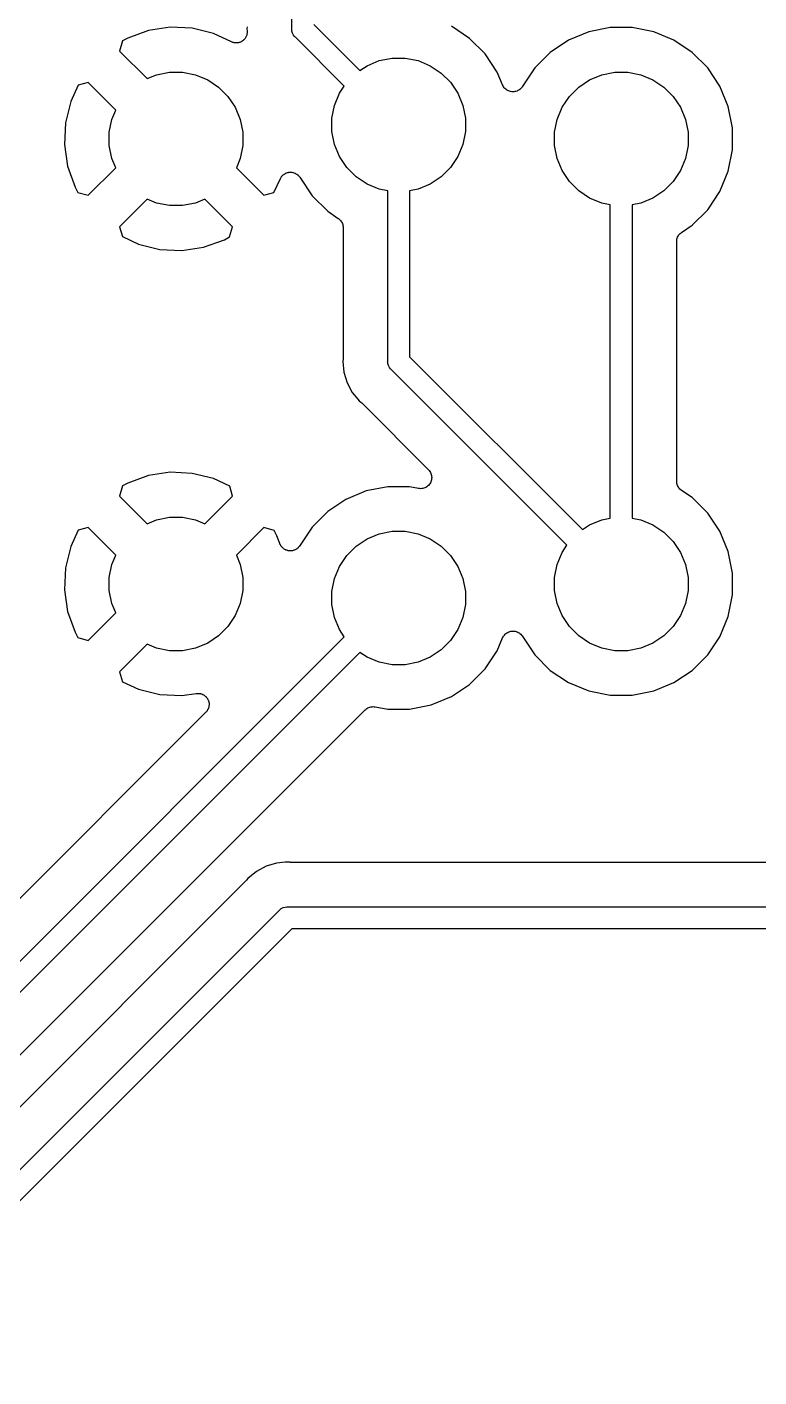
# Model space of a CAD drawing. Extents: x 0.71 to 5.18, y -2.29 to -0.62.
# Drawn here: x 2.683 to 3.012, y -1.706 to -1.1 of the extents above; entities that cross this region are included whole.
import ezdxf

# ---------------------------------------------------------------- set-up
doc = ezdxf.new("R2010")
doc.units = 0
doc.header["$MEASUREMENT"] = 0
doc.layers.add('BLACK', color=7, linetype='CONTINUOUS')

msp = doc.modelspace()

# ---------------------------------------------------------------- linework, layer by layer
at = {"layer": 'BLACK', "linetype": 'CONTINUOUS'}
for p, q in [((2.80199, -1.10037), (2.80199, -0.787559)), ((2.73768, -1.10129), (2.7283, -1.10467)), ((2.74742, -1.09982), (2.73768, -1.10129)), ((2.75726, -1.10029), (2.74742, -1.09982)), ((2.76682, -1.10266), (2.75726, -1.10029)), ((2.77484, -1.10643), (2.76682, -1.10266)), ((2.7816, -1.10374), (2.78148, -1.10406)), ((2.78174, -1.10342), (2.7816, -1.10374)), ((2.78177, -1.10328), (2.78174, -1.10342)), ((2.78181, -1.10315), (2.78177, -1.10328)), ((2.78187, -1.1028), (2.78181, -1.10315)), ((2.78196, -1.09963), (2.78187, -1.10061)), ((2.78187, -1.10061), (2.78195, -1.10142)), ((2.78194, -1.10246), (2.78187, -1.1028)), ((2.78196, -1.10218), (2.78194, -1.10232)), ((2.78194, -1.10232), (2.78194, -1.10246)), ((2.78195, -1.10142), (2.78195, -1.10148)), ((2.78195, -1.10148), (2.78195, -1.10183)), ((2.78195, -1.10183), (2.78196, -1.10218)), ((2.80196, -1.10061), (2.80199, -1.10037)), ((2.80199, -1.10085), (2.80196, -1.10061)), ((2.80202, -1.10119), (2.80199, -1.10085)), ((2.80206, -1.10157), (2.80202, -1.10119)), ((2.80234, -1.1025), (2.80206, -1.10157)), ((2.8028, -1.10336), (2.80234, -1.1025)), ((2.80326, -1.10392), (2.8028, -1.10336)), ((2.80341, -1.10411), (2.80326, -1.10392)), ((2.81183, -1.09857), (2.83254, -1.11928)), ((2.88187, -1.10486), (2.87368, -1.09939)), ((2.93542, -1.10192), (2.92632, -1.10569)), ((2.94508, -1.1), (2.93542, -1.10192)), ((2.95492, -1.1), (2.94508, -1.1)), ((2.96458, -1.10192), (2.95492, -1.1)), ((2.97368, -1.10569), (2.96458, -1.10192)), ((2.72594, -1.10594), (2.72466, -1.11052)), ((2.7283, -1.10467), (2.72594, -1.10594)), ((2.77517, -1.10655), (2.77484, -1.10643)), ((2.77549, -1.10668), (2.77517, -1.10655)), ((2.77563, -1.10671), (2.77549, -1.10668)), ((2.77576, -1.10676), (2.77563, -1.10671)), ((2.77611, -1.10681), (2.77576, -1.10676)), ((2.77645, -1.10688), (2.77611, -1.10681)), ((2.77659, -1.10688), (2.77645, -1.10688)), ((2.77673, -1.1069), (2.77659, -1.10688)), ((2.77708, -1.10688), (2.77673, -1.1069)), ((2.77743, -1.10688), (2.77708, -1.10688)), ((2.77756, -1.10686), (2.77743, -1.10688)), ((2.7777, -1.10685), (2.77756, -1.10686)), ((2.77804, -1.10677), (2.7777, -1.10685)), ((2.77838, -1.1067), (2.77804, -1.10677)), ((2.77851, -1.10665), (2.77838, -1.1067)), ((2.77865, -1.10662), (2.77851, -1.10665)), ((2.77897, -1.10647), (2.77865, -1.10662)), ((2.77929, -1.10634), (2.77897, -1.10647)), ((2.77941, -1.10626), (2.77929, -1.10634)), ((2.77953, -1.1062), (2.77941, -1.10626)), ((2.77981, -1.10599), (2.77953, -1.1062)), ((2.78011, -1.1058), (2.77981, -1.10599)), ((2.78021, -1.1057), (2.78011, -1.1058)), ((2.78032, -1.10562), (2.78021, -1.1057)), ((2.78055, -1.10536), (2.78032, -1.10562)), ((2.7808, -1.10512), (2.78055, -1.10536)), ((2.78088, -1.105), (2.7808, -1.10512)), ((2.78098, -1.1049), (2.78088, -1.105)), ((2.78116, -1.1046), (2.78098, -1.1049)), ((2.78135, -1.10431), (2.78116, -1.1046)), ((2.78141, -1.10418), (2.78135, -1.10431)), ((2.78148, -1.10406), (2.78141, -1.10418)), ((2.8036, -1.10426), (2.80341, -1.10411)), ((2.82558, -1.12624), (2.8036, -1.10426)), ((2.88884, -1.11183), (2.88187, -1.10486)), ((2.92632, -1.10569), (2.91813, -1.11116)), ((2.98187, -1.11116), (2.97368, -1.10569)), ((2.72466, -1.11052), (2.73704, -1.1229)), ((2.83579, -1.11712), (2.84125, -1.11485)), ((2.84125, -1.11485), (2.84705, -1.1137)), ((2.84705, -1.1137), (2.85295, -1.1137)), ((2.85295, -1.1137), (2.85875, -1.11485)), ((2.85875, -1.11485), (2.86421, -1.11712)), ((2.89431, -1.12002), (2.88884, -1.11183)), ((2.91813, -1.11116), (2.91116, -1.11813)), ((2.98884, -1.11813), (2.98187, -1.11116)), ((2.73704, -1.1229), (2.74125, -1.12115)), ((2.74125, -1.12115), (2.74705, -1.12)), ((2.74705, -1.12), (2.75295, -1.12)), ((2.75295, -1.12), (2.75875, -1.12115)), ((2.75875, -1.12115), (2.76421, -1.12341)), ((2.83254, -1.11928), (2.83579, -1.11712)), ((2.86421, -1.11712), (2.86912, -1.1204)), ((2.86912, -1.1204), (2.8733, -1.12458)), ((2.8967, -1.12578), (2.89431, -1.12002)), ((2.91116, -1.11813), (2.90547, -1.12664)), ((2.93579, -1.12341), (2.94125, -1.12115)), ((2.94125, -1.12115), (2.94705, -1.12)), ((2.94705, -1.12), (2.95295, -1.12)), ((2.95295, -1.12), (2.95875, -1.12115)), ((2.95875, -1.12115), (2.96421, -1.12341)), ((2.99431, -1.12632), (2.98884, -1.11813)), ((2.70608, -1.12589), (2.70266, -1.13318)), ((2.71052, -1.12466), (2.70608, -1.12589)), ((2.7229, -1.13704), (2.71052, -1.12466)), ((2.76421, -1.12341), (2.76912, -1.1267)), ((2.76912, -1.1267), (2.7733, -1.13088)), ((2.82341, -1.12949), (2.82558, -1.12624)), ((2.8733, -1.12458), (2.87659, -1.12949)), ((2.89692, -1.1262), (2.8967, -1.12578)), ((2.89714, -1.12662), (2.89692, -1.1262)), ((2.89715, -1.12663), (2.89714, -1.12662)), ((2.89716, -1.12664), (2.89715, -1.12663)), ((2.89746, -1.12701), (2.89716, -1.12664)), ((2.89776, -1.12738), (2.89746, -1.12701)), ((2.89777, -1.12739), (2.89776, -1.12738)), ((2.89814, -1.1277), (2.89777, -1.12739)), ((2.89777, -1.12739), (2.89777, -1.12739)), ((2.89851, -1.128), (2.89814, -1.1277)), ((2.89852, -1.12801), (2.89851, -1.128)), ((2.89853, -1.12801), (2.89852, -1.12801)), ((2.89895, -1.12824), (2.89853, -1.12801)), ((2.89937, -1.12847), (2.89895, -1.12824)), ((2.90361, -1.12828), (2.9032, -1.1285)), ((2.90404, -1.12806), (2.90361, -1.12828)), ((2.90405, -1.12805), (2.90404, -1.12806)), ((2.90406, -1.12804), (2.90405, -1.12805)), ((2.90443, -1.12775), (2.90406, -1.12804)), ((2.9048, -1.12745), (2.90443, -1.12775)), ((2.90481, -1.12744), (2.9048, -1.12745)), ((2.90482, -1.12743), (2.90481, -1.12744)), ((2.90512, -1.12707), (2.90482, -1.12743)), ((2.90543, -1.1267), (2.90512, -1.12707)), ((2.90544, -1.12668), (2.90543, -1.1267)), ((2.90545, -1.12668), (2.90544, -1.12668)), ((2.90547, -1.12664), (2.90545, -1.12668)), ((2.90545, -1.12668), (2.90545, -1.12668)), ((2.9267, -1.13088), (2.93088, -1.1267)), ((2.93088, -1.1267), (2.93579, -1.12341)), ((2.96421, -1.12341), (2.96912, -1.1267)), ((2.96912, -1.1267), (2.9733, -1.13088)), ((2.99808, -1.13542), (2.99431, -1.12632)), ((2.70266, -1.13318), (2.70029, -1.14274)), ((2.7733, -1.13088), (2.77659, -1.13579)), ((2.82115, -1.13495), (2.82341, -1.12949)), ((2.87659, -1.12949), (2.87885, -1.13495)), ((2.89938, -1.12847), (2.89937, -1.12847)), ((2.89939, -1.12848), (2.89938, -1.12847)), ((2.89985, -1.12862), (2.89939, -1.12848)), ((2.9003, -1.12876), (2.89985, -1.12862)), ((2.90031, -1.12876), (2.9003, -1.12876)), ((2.90032, -1.12876), (2.90031, -1.12876)), ((2.9008, -1.12881), (2.90032, -1.12876)), ((2.90127, -1.12886), (2.9008, -1.12881)), ((2.90128, -1.12886), (2.90127, -1.12886)), ((2.90129, -1.12886), (2.90128, -1.12886)), ((2.90177, -1.12882), (2.90129, -1.12886)), ((2.90224, -1.12878), (2.90177, -1.12882)), ((2.90225, -1.12878), (2.90224, -1.12878)), ((2.90226, -1.12877), (2.90225, -1.12878)), ((2.90272, -1.12864), (2.90226, -1.12877)), ((2.90318, -1.12851), (2.90272, -1.12864)), ((2.90319, -1.1285), (2.90318, -1.12851)), ((2.9032, -1.1285), (2.90319, -1.1285)), ((2.92341, -1.13579), (2.9267, -1.13088)), ((2.9733, -1.13088), (2.97659, -1.13579)), ((2.72115, -1.14125), (2.7229, -1.13704)), ((2.77659, -1.13579), (2.77885, -1.14125)), ((2.82, -1.14075), (2.82115, -1.13495)), ((2.87885, -1.13495), (2.88, -1.14075)), ((2.92115, -1.14125), (2.92341, -1.13579)), ((2.97659, -1.13579), (2.97885, -1.14125)), ((3, -1.14508), (2.99808, -1.13542)), ((2.70029, -1.14274), (2.69982, -1.15258)), ((2.72, -1.14705), (2.72115, -1.14125)), ((2.77885, -1.14125), (2.78, -1.14705)), ((2.82, -1.14666), (2.82, -1.14075)), ((2.88, -1.14075), (2.88, -1.14666)), ((2.92, -1.14705), (2.92115, -1.14125)), ((2.97885, -1.14125), (2.98, -1.14705)), ((3, -1.15492), (3, -1.14508)), ((2.72, -1.15295), (2.72, -1.14705)), ((2.78, -1.14705), (2.78, -1.15295)), ((2.82115, -1.15245), (2.82, -1.14666)), ((2.82341, -1.15791), (2.82115, -1.15245)), ((2.87885, -1.15245), (2.87659, -1.15791)), ((2.88, -1.14666), (2.87885, -1.15245)), ((2.92, -1.15295), (2.92, -1.14705)), ((2.98, -1.14705), (2.98, -1.15295)), ((2.69982, -1.15258), (2.70129, -1.16232)), ((2.72115, -1.15875), (2.72, -1.15295)), ((2.78, -1.15295), (2.77885, -1.15875)), ((2.8267, -1.16282), (2.82341, -1.15791)), ((2.87659, -1.15791), (2.8733, -1.16282)), ((2.92115, -1.15875), (2.92, -1.15295)), ((2.98, -1.15295), (2.97885, -1.15875)), ((2.99808, -1.16458), (3, -1.15492)), ((2.70129, -1.16232), (2.70467, -1.1717)), ((2.71052, -1.17534), (2.7229, -1.16296)), ((2.7229, -1.16296), (2.72115, -1.15875)), ((2.77885, -1.15875), (2.7771, -1.16296)), ((2.7771, -1.16296), (2.78948, -1.17534)), ((2.83088, -1.167), (2.8267, -1.16282)), ((2.8733, -1.16282), (2.86912, -1.167)), ((2.92341, -1.16421), (2.92115, -1.15875)), ((2.9267, -1.16912), (2.92341, -1.16421)), ((2.97659, -1.16421), (2.9733, -1.16912)), ((2.97885, -1.15875), (2.97659, -1.16421)), ((2.99431, -1.17368), (2.99808, -1.16458)), ((2.79392, -1.17411), (2.79687, -1.16783)), ((2.79687, -1.16783), (2.7969, -1.16776)), ((2.7969, -1.16776), (2.79709, -1.16746)), ((2.79709, -1.16746), (2.79726, -1.16714)), ((2.79726, -1.16714), (2.79734, -1.16704)), ((2.79734, -1.16704), (2.79741, -1.16693)), ((2.79741, -1.16693), (2.79766, -1.16667)), ((2.79766, -1.16667), (2.79789, -1.16639)), ((2.79789, -1.16639), (2.79799, -1.16631)), ((2.79799, -1.16631), (2.79807, -1.16622)), ((2.79807, -1.16622), (2.79837, -1.166)), ((2.79837, -1.166), (2.79865, -1.16578)), ((2.79865, -1.16578), (2.79876, -1.16572)), ((2.79876, -1.16572), (2.79886, -1.16564)), ((2.79886, -1.16564), (2.79919, -1.16549)), ((2.79919, -1.16549), (2.79951, -1.16532)), ((2.79951, -1.16532), (2.79963, -1.16529)), ((2.79963, -1.16529), (2.79975, -1.16523)), ((2.79975, -1.16523), (2.8001, -1.16515)), ((2.8001, -1.16515), (2.80044, -1.16505)), ((2.80044, -1.16505), (2.80057, -1.16503)), ((2.80057, -1.16503), (2.8007, -1.165)), ((2.8007, -1.165), (2.80106, -1.16499)), ((2.80106, -1.16499), (2.80142, -1.16495)), ((2.80142, -1.16495), (2.80154, -1.16497)), ((2.80154, -1.16497), (2.80167, -1.16496)), ((2.80167, -1.16496), (2.80203, -1.16502)), ((2.80203, -1.16502), (2.80239, -1.16505)), ((2.80239, -1.16505), (2.80251, -1.16509)), ((2.80251, -1.16509), (2.80264, -1.16511)), ((2.80264, -1.16511), (2.80298, -1.16523)), ((2.80298, -1.16523), (2.80332, -1.16534)), ((2.80332, -1.16534), (2.80343, -1.1654)), ((2.80343, -1.1654), (2.80355, -1.16544)), ((2.80355, -1.16544), (2.80386, -1.16563)), ((2.80386, -1.16563), (2.80418, -1.1658)), ((2.80418, -1.1658), (2.80428, -1.16588)), ((2.80428, -1.16588), (2.80439, -1.16595)), ((2.80439, -1.16595), (2.80465, -1.16619)), ((2.80465, -1.16619), (2.80493, -1.16642)), ((2.80493, -1.16642), (2.80501, -1.16652)), ((2.80501, -1.16652), (2.80511, -1.16661)), ((2.80511, -1.16661), (2.80532, -1.1669)), ((2.80532, -1.1669), (2.80555, -1.16718)), ((2.80555, -1.16718), (2.81116, -1.17557)), ((2.83579, -1.17029), (2.83088, -1.167)), ((2.84125, -1.17255), (2.83579, -1.17029)), ((2.86421, -1.17029), (2.85875, -1.17255)), ((2.86912, -1.167), (2.86421, -1.17029)), ((2.93088, -1.1733), (2.9267, -1.16912)), ((2.9733, -1.16912), (2.96912, -1.1733)), ((2.70467, -1.1717), (2.70594, -1.17406)), ((2.70594, -1.17406), (2.71052, -1.17534)), ((2.78948, -1.17534), (2.79392, -1.17411)), ((2.81116, -1.17557), (2.81813, -1.18254)), ((2.84508, -1.17331), (2.84125, -1.17255)), ((2.84508, -1.24976), (2.84508, -1.17331)), ((2.85875, -1.17255), (2.85492, -1.17331)), ((2.85492, -1.17331), (2.85492, -1.24796)), ((2.93579, -1.17659), (2.93088, -1.1733)), ((2.94125, -1.17885), (2.93579, -1.17659)), ((2.96421, -1.17659), (2.95875, -1.17885)), ((2.96912, -1.1733), (2.96421, -1.17659)), ((2.98884, -1.18187), (2.99431, -1.17368)), ((2.73704, -1.1771), (2.72466, -1.18948)), ((2.74125, -1.17885), (2.73704, -1.1771)), ((2.74705, -1.18), (2.74125, -1.17885)), ((2.75295, -1.18), (2.74705, -1.18)), ((2.75875, -1.17885), (2.75295, -1.18)), ((2.76296, -1.1771), (2.75875, -1.17885)), ((2.77534, -1.18948), (2.76296, -1.1771)), ((2.81813, -1.18254), (2.82286, -1.1857)), ((2.94508, -1.17961), (2.94125, -1.17885)), ((2.94508, -1.32039), (2.94508, -1.17961)), ((2.95875, -1.17885), (2.95492, -1.17961)), ((2.95492, -1.17961), (2.95492, -1.32039)), ((2.98187, -1.18884), (2.98884, -1.18187)), ((2.82286, -1.1857), (2.82287, -1.18571)), ((2.82287, -1.18571), (2.82287, -1.18571)), ((2.82287, -1.18571), (2.82288, -1.18571)), ((2.82288, -1.18571), (2.82291, -1.18574)), ((2.82291, -1.18574), (2.82327, -1.18604)), ((2.82327, -1.18604), (2.82363, -1.18633)), ((2.82363, -1.18633), (2.82364, -1.18635)), ((2.82364, -1.18635), (2.82366, -1.18637)), ((2.82366, -1.18637), (2.82395, -1.18673)), ((2.82395, -1.18673), (2.82424, -1.18709)), ((2.82424, -1.18709), (2.82425, -1.18711)), ((2.82425, -1.18711), (2.82427, -1.18713)), ((2.82427, -1.18713), (2.82448, -1.18754)), ((2.82448, -1.18754), (2.8247, -1.18795)), ((2.8247, -1.18795), (2.82471, -1.18797)), ((2.82471, -1.18797), (2.82472, -1.188)), ((2.82472, -1.188), (2.82485, -1.18844)), ((2.82485, -1.18844), (2.82498, -1.18888)), ((2.82498, -1.18888), (2.82499, -1.18891)), ((2.82499, -1.18891), (2.82499, -1.18893)), ((2.82499, -1.18893), (2.82503, -1.18939)), ((2.97714, -1.192), (2.98187, -1.18884)), ((2.72466, -1.18948), (2.72589, -1.19392)), ((2.72589, -1.19392), (2.73318, -1.19734)), ((2.7717, -1.19533), (2.77406, -1.19406)), ((2.77406, -1.19406), (2.77534, -1.18948)), ((2.82503, -1.18939), (2.82508, -1.18986)), ((2.82508, -1.18986), (2.82508, -1.24853)), ((2.97503, -1.19512), (2.97517, -1.19467)), ((2.97517, -1.19467), (2.97531, -1.19423)), ((2.97531, -1.19423), (2.97532, -1.19421)), ((2.97532, -1.19421), (2.97533, -1.19419)), ((2.97533, -1.19419), (2.97555, -1.19378)), ((2.97555, -1.19378), (2.97577, -1.19337)), ((2.97577, -1.19337), (2.97578, -1.19335)), ((2.97578, -1.19335), (2.9758, -1.19333)), ((2.9758, -1.19333), (2.9761, -1.19297)), ((2.9761, -1.19297), (2.97639, -1.19262)), ((2.97639, -1.19262), (2.97641, -1.1926)), ((2.97641, -1.1926), (2.97642, -1.19258)), ((2.97642, -1.19258), (2.97678, -1.19229)), ((2.97678, -1.19229), (2.97714, -1.192)), ((2.73318, -1.19734), (2.74274, -1.19971)), ((2.74274, -1.19971), (2.75258, -1.20018)), ((2.75258, -1.20018), (2.76232, -1.19871)), ((2.76232, -1.19871), (2.7717, -1.19533)), ((2.97492, -1.19609), (2.97497, -1.19562)), ((2.97492, -1.19613), (2.97492, -1.19609)), ((2.97492, -1.19616), (2.97492, -1.19613)), ((2.97492, -1.19613), (2.97492, -1.19613)), ((2.97492, -1.19613), (2.97492, -1.19613)), ((2.97492, -1.30384), (2.97492, -1.19616)), ((2.97497, -1.19562), (2.97502, -1.19516)), ((2.97502, -1.19516), (2.97503, -1.19514)), ((2.97503, -1.19514), (2.97503, -1.19512)), ((2.82505, -1.24902), (2.82496, -1.25)), ((2.82508, -1.2486), (2.82505, -1.24881)), ((2.82505, -1.24881), (2.82505, -1.24902)), ((2.82508, -1.24853), (2.82508, -1.2486)), ((2.85492, -1.24796), (2.93254, -1.32558)), ((2.82496, -1.25), (2.82544, -1.25489)), ((2.82544, -1.25489), (2.82686, -1.25958)), ((2.84505, -1.25), (2.84508, -1.24976)), ((2.84508, -1.25024), (2.84505, -1.25)), ((2.84514, -1.25089), (2.84508, -1.25024)), ((2.84515, -1.25096), (2.84514, -1.25089)), ((2.84543, -1.25189), (2.84515, -1.25096)), ((2.84589, -1.25275), (2.84543, -1.25189)), ((2.84631, -1.25326), (2.84589, -1.25275)), ((2.8465, -1.2535), (2.84631, -1.25326)), ((2.84669, -1.25365), (2.8465, -1.2535)), ((2.92558, -1.33254), (2.84669, -1.25365)), ((2.82686, -1.25958), (2.82918, -1.26391)), ((2.82918, -1.26391), (2.83167, -1.26695)), ((2.83167, -1.26695), (2.83167, -1.26695)), ((2.83167, -1.26695), (2.83229, -1.26771)), ((2.83229, -1.26771), (2.83305, -1.26833)), ((2.83305, -1.26833), (2.83311, -1.26838)), ((2.83311, -1.26838), (2.83325, -1.26853)), ((2.83325, -1.26853), (2.83342, -1.26866)), ((2.83342, -1.26866), (2.86341, -1.29865)), ((2.73768, -1.30129), (2.7283, -1.30467)), ((2.74742, -1.29982), (2.73768, -1.30129)), ((2.75726, -1.30029), (2.74742, -1.29982)), ((2.76682, -1.30266), (2.75726, -1.30029)), ((2.77411, -1.30608), (2.76682, -1.30266)), ((2.86341, -1.29865), (2.86345, -1.29869)), ((2.86345, -1.29869), (2.86345, -1.29869)), ((2.86345, -1.29869), (2.86345, -1.29869)), ((2.86345, -1.29869), (2.86345, -1.2987)), ((2.86345, -1.2987), (2.86376, -1.29908)), ((2.86376, -1.29908), (2.86406, -1.29945)), ((2.86406, -1.29945), (2.86406, -1.29946)), ((2.86406, -1.29946), (2.86406, -1.29946)), ((2.86406, -1.29946), (2.86428, -1.29989)), ((2.86447, -1.30414), (2.86425, -1.30455)), ((2.86428, -1.29989), (2.86451, -1.30032)), ((2.86448, -1.30413), (2.86447, -1.30413)), ((2.86447, -1.30413), (2.86447, -1.30414)), ((2.86462, -1.30365), (2.86448, -1.30413)), ((2.86451, -1.30032), (2.86451, -1.30032)), ((2.86451, -1.30032), (2.86451, -1.30033)), ((2.86451, -1.30033), (2.86465, -1.30079)), ((2.86476, -1.30321), (2.86462, -1.30365)), ((2.86465, -1.30079), (2.86478, -1.30125)), ((2.86477, -1.30319), (2.86476, -1.3032)), ((2.86476, -1.3032), (2.86476, -1.30321)), ((2.86482, -1.3027), (2.86477, -1.30319)), ((2.86478, -1.30125), (2.86478, -1.30126)), ((2.86478, -1.30126), (2.86478, -1.30127)), ((2.86478, -1.30127), (2.86483, -1.30174)), ((2.86487, -1.30224), (2.86482, -1.3027)), ((2.86483, -1.30174), (2.86487, -1.30222)), ((2.86487, -1.30222), (2.86487, -1.30223)), ((2.86487, -1.30223), (2.86487, -1.30224)), ((2.97497, -1.30431), (2.97492, -1.30384)), ((2.72594, -1.30594), (2.72466, -1.31052)), ((2.7283, -1.30467), (2.72594, -1.30594)), ((2.77534, -1.31052), (2.77411, -1.30608)), ((2.83542, -1.30822), (2.82632, -1.31199)), ((2.84508, -1.3063), (2.83542, -1.30822)), ((2.85492, -1.3063), (2.84508, -1.3063)), ((2.85889, -1.30709), (2.85492, -1.3063)), ((2.85938, -1.30714), (2.85889, -1.30709)), ((2.85985, -1.30718), (2.85938, -1.30714)), ((2.85986, -1.30718), (2.85985, -1.30718)), ((2.85987, -1.30718), (2.85986, -1.30718)), ((2.86035, -1.30714), (2.85987, -1.30718)), ((2.86082, -1.30709), (2.86035, -1.30714)), ((2.86083, -1.30709), (2.86082, -1.30709)), ((2.86084, -1.30709), (2.86083, -1.30709)), ((2.86131, -1.30695), (2.86084, -1.30709)), ((2.86176, -1.30681), (2.86131, -1.30695)), ((2.86177, -1.30681), (2.86176, -1.30681)), ((2.86176, -1.30681), (2.86176, -1.30681)), ((2.8622, -1.30658), (2.86177, -1.30681)), ((2.86262, -1.30636), (2.8622, -1.30658)), ((2.86263, -1.30636), (2.86262, -1.30636)), ((2.86301, -1.30605), (2.86263, -1.30635)), ((2.86263, -1.30635), (2.86263, -1.30636)), ((2.86338, -1.30575), (2.86301, -1.30605)), ((2.86339, -1.30574), (2.86338, -1.30574)), ((2.86338, -1.30574), (2.86338, -1.30575)), ((2.8637, -1.30536), (2.86339, -1.30574)), ((2.86401, -1.305), (2.8637, -1.30536)), ((2.86425, -1.30455), (2.86401, -1.30498)), ((2.86401, -1.30498), (2.86401, -1.30499)), ((2.86401, -1.30499), (2.86401, -1.305)), ((2.97501, -1.30477), (2.97497, -1.30431)), ((2.97501, -1.30479), (2.97501, -1.30477)), ((2.97502, -1.30482), (2.97501, -1.30479)), ((2.97515, -1.30526), (2.97502, -1.30482)), ((2.97528, -1.30571), (2.97515, -1.30526)), ((2.97529, -1.30573), (2.97528, -1.30571)), ((2.9753, -1.30575), (2.97529, -1.30573)), ((2.97552, -1.30616), (2.9753, -1.30575)), ((2.97573, -1.30657), (2.97552, -1.30616)), ((2.97575, -1.30659), (2.97573, -1.30657)), ((2.97576, -1.30661), (2.97575, -1.30659)), ((2.97605, -1.30697), (2.97576, -1.30661)), ((2.97634, -1.30733), (2.97605, -1.30697)), ((2.97636, -1.30735), (2.97634, -1.30733)), ((2.97637, -1.30737), (2.97636, -1.30735)), ((2.97673, -1.30766), (2.97637, -1.30737)), ((2.97709, -1.30796), (2.97673, -1.30766)), ((2.97712, -1.30799), (2.97709, -1.30796)), ((2.97713, -1.30799), (2.97712, -1.30799)), ((2.97714, -1.308), (2.97713, -1.30799)), ((2.97713, -1.30799), (2.97713, -1.30799)), ((2.98187, -1.31116), (2.97714, -1.308)), ((2.72466, -1.31052), (2.73704, -1.3229)), ((2.76296, -1.3229), (2.77534, -1.31052)), ((2.82632, -1.31199), (2.81813, -1.31746)), ((2.98884, -1.31813), (2.98187, -1.31116)), ((2.73704, -1.3229), (2.74125, -1.32115)), ((2.74125, -1.32115), (2.74705, -1.32)), ((2.74705, -1.32), (2.75295, -1.32)), ((2.75295, -1.32), (2.75875, -1.32115)), ((2.75875, -1.32115), (2.76296, -1.3229)), ((2.81813, -1.31746), (2.81116, -1.32443)), ((2.93579, -1.32341), (2.94125, -1.32115)), ((2.94125, -1.32115), (2.94508, -1.32039)), ((2.95492, -1.32039), (2.95875, -1.32115)), ((2.95875, -1.32115), (2.96421, -1.32341)), ((2.99431, -1.32632), (2.98884, -1.31813)), ((2.70608, -1.32589), (2.70266, -1.33318)), ((2.71052, -1.32466), (2.70608, -1.32589)), ((2.7229, -1.33704), (2.71052, -1.32466)), ((2.78948, -1.32466), (2.7771, -1.33704)), ((2.79406, -1.32594), (2.78948, -1.32466)), ((2.79533, -1.3283), (2.79406, -1.32594)), ((2.79661, -1.33186), (2.79533, -1.3283)), ((2.81116, -1.32443), (2.80547, -1.33294)), ((2.83579, -1.32971), (2.84125, -1.32745)), ((2.84125, -1.32745), (2.84705, -1.3263)), ((2.84705, -1.3263), (2.85295, -1.3263)), ((2.85295, -1.3263), (2.85875, -1.32745)), ((2.85875, -1.32745), (2.86421, -1.32971)), ((2.93254, -1.32558), (2.93579, -1.32341)), ((2.96421, -1.32341), (2.96912, -1.3267)), ((2.96912, -1.3267), (2.9733, -1.33088)), ((2.99808, -1.33542), (2.99431, -1.32632)), ((2.70266, -1.33318), (2.70029, -1.34274)), ((2.79666, -1.33196), (2.79661, -1.33186)), ((2.79669, -1.33206), (2.79666, -1.33196)), ((2.79687, -1.3324), (2.79669, -1.33206)), ((2.79703, -1.33274), (2.79687, -1.3324)), ((2.79709, -1.33283), (2.79703, -1.33274)), ((2.79714, -1.33292), (2.79709, -1.33283)), ((2.79738, -1.33322), (2.79714, -1.33292)), ((2.79761, -1.33352), (2.79738, -1.33322)), ((2.79769, -1.3336), (2.79761, -1.33352)), ((2.79776, -1.33368), (2.79769, -1.3336)), ((2.79805, -1.33392), (2.79776, -1.33368)), ((2.79833, -1.33418), (2.79805, -1.33392)), ((2.79843, -1.33423), (2.79833, -1.33418)), ((2.79851, -1.3343), (2.79843, -1.33423)), ((2.79884, -1.33449), (2.79851, -1.3343)), ((2.79917, -1.33468), (2.79884, -1.33449)), ((2.80386, -1.33447), (2.80351, -1.33463)), ((2.80395, -1.33441), (2.80386, -1.33447)), ((2.80404, -1.33436), (2.80395, -1.33441)), ((2.80434, -1.33412), (2.80404, -1.33436)), ((2.80465, -1.33389), (2.80434, -1.33412)), ((2.80472, -1.33381), (2.80465, -1.33389)), ((2.8048, -1.33375), (2.80472, -1.33381)), ((2.80505, -1.33345), (2.8048, -1.33375)), ((2.80531, -1.33317), (2.80505, -1.33345)), ((2.80536, -1.33308), (2.80531, -1.33317)), ((2.80543, -1.333), (2.80536, -1.33308)), ((2.80547, -1.33294), (2.80543, -1.333)), ((2.8267, -1.33718), (2.83088, -1.333)), ((2.83088, -1.333), (2.83579, -1.32971)), ((2.86421, -1.32971), (2.86912, -1.333)), ((2.86912, -1.333), (2.8733, -1.33718)), ((2.92341, -1.33579), (2.92558, -1.33254)), ((2.9733, -1.33088), (2.97659, -1.33579)), ((2.72115, -1.34125), (2.7229, -1.33704)), ((2.7771, -1.33704), (2.77885, -1.34125)), ((2.79927, -1.33472), (2.79917, -1.33468)), ((2.79936, -1.33477), (2.79927, -1.33472)), ((2.79973, -1.33488), (2.79936, -1.33477)), ((2.80009, -1.33501), (2.79973, -1.33488)), ((2.80019, -1.33503), (2.80009, -1.33501)), ((2.8003, -1.33506), (2.80019, -1.33503)), ((2.80068, -1.3351), (2.8003, -1.33506)), ((2.80105, -1.33516), (2.80068, -1.3351)), ((2.80116, -1.33515), (2.80105, -1.33516)), ((2.80127, -1.33516), (2.80116, -1.33515)), ((2.80165, -1.33513), (2.80127, -1.33516)), ((2.80203, -1.33511), (2.80165, -1.33513)), ((2.80213, -1.33509), (2.80203, -1.33511)), ((2.80224, -1.33508), (2.80213, -1.33509)), ((2.80261, -1.33497), (2.80224, -1.33508)), ((2.80298, -1.33488), (2.80261, -1.33497)), ((2.80307, -1.33484), (2.80298, -1.33488)), ((2.80318, -1.33481), (2.80307, -1.33484)), ((2.80351, -1.33463), (2.80318, -1.33481)), ((2.82341, -1.34209), (2.8267, -1.33718)), ((2.8733, -1.33718), (2.87659, -1.34209)), ((2.92115, -1.34125), (2.92341, -1.33579)), ((2.97659, -1.33579), (2.97885, -1.34125)), ((3, -1.34508), (2.99808, -1.33542)), ((2.70029, -1.34274), (2.69982, -1.35258)), ((2.72, -1.34705), (2.72115, -1.34125)), ((2.77885, -1.34125), (2.78, -1.34705)), ((2.82115, -1.34755), (2.82341, -1.34209)), ((2.87659, -1.34209), (2.87885, -1.34755)), ((2.92, -1.34705), (2.92115, -1.34125)), ((2.97885, -1.34125), (2.98, -1.34705)), ((3, -1.35492), (3, -1.34508)), ((2.69982, -1.35258), (2.70129, -1.36232)), ((2.72, -1.35295), (2.72, -1.34705)), ((2.78, -1.34705), (2.78, -1.35295)), ((2.82, -1.35334), (2.82115, -1.34755)), ((2.87885, -1.34755), (2.88, -1.35334)), ((2.92, -1.35295), (2.92, -1.34705)), ((2.98, -1.34705), (2.98, -1.35295)), ((2.72115, -1.35875), (2.72, -1.35295)), ((2.7229, -1.36296), (2.72115, -1.35875)), ((2.77885, -1.35875), (2.77659, -1.36421)), ((2.78, -1.35295), (2.77885, -1.35875)), ((2.82, -1.35925), (2.82, -1.35334)), ((2.88, -1.35334), (2.88, -1.35925)), ((2.92115, -1.35875), (2.92, -1.35295)), ((2.92341, -1.36421), (2.92115, -1.35875)), ((2.97885, -1.35875), (2.97659, -1.36421)), ((2.98, -1.35295), (2.97885, -1.35875)), ((2.99808, -1.36458), (3, -1.35492)), ((2.70129, -1.36232), (2.70467, -1.3717)), ((2.71052, -1.37534), (2.7229, -1.36296)), ((2.77659, -1.36421), (2.7733, -1.36912)), ((2.82115, -1.36505), (2.82, -1.35925)), ((2.88, -1.35925), (2.87885, -1.36505)), ((2.9267, -1.36912), (2.92341, -1.36421)), ((2.97659, -1.36421), (2.9733, -1.36912)), ((2.99431, -1.37368), (2.99808, -1.36458)), ((2.7733, -1.36912), (2.76912, -1.3733)), ((2.82341, -1.37051), (2.82115, -1.36505)), ((2.82558, -1.37376), (2.82341, -1.37051)), ((2.87659, -1.37051), (2.8733, -1.37542)), ((2.87885, -1.36505), (2.87659, -1.37051)), ((2.93088, -1.3733), (2.9267, -1.36912)), ((2.9733, -1.36912), (2.96912, -1.3733)), ((2.65426, -1.54508), (2.82558, -1.37376)), ((2.70467, -1.3717), (2.70594, -1.37406)), ((2.70594, -1.37406), (2.71052, -1.37534)), ((2.76421, -1.37659), (2.75875, -1.37885)), ((2.76912, -1.3733), (2.76421, -1.37659)), ((2.8733, -1.37542), (2.86912, -1.3796)), ((2.89431, -1.37998), (2.8967, -1.37422)), ((2.8967, -1.37422), (2.89671, -1.37418)), ((2.89671, -1.37418), (2.89672, -1.37416)), ((2.89671, -1.37418), (2.89671, -1.37418)), ((2.89671, -1.37418), (2.89671, -1.37418)), ((2.89672, -1.37416), (2.89695, -1.37374)), ((2.89695, -1.37374), (2.89718, -1.37332)), ((2.89718, -1.37332), (2.89719, -1.37331)), ((2.89719, -1.3733), (2.8975, -1.37294)), ((2.89719, -1.37331), (2.89719, -1.3733)), ((2.8975, -1.37294), (2.89781, -1.37257)), ((2.89781, -1.37257), (2.89782, -1.37257)), ((2.89782, -1.37256), (2.89819, -1.37226)), ((2.89782, -1.37257), (2.89782, -1.37256)), ((2.89819, -1.37226), (2.89857, -1.37196)), ((2.89857, -1.37196), (2.89858, -1.37195)), ((2.89858, -1.37195), (2.899, -1.37173)), ((2.89858, -1.37195), (2.89858, -1.37195)), ((2.899, -1.37173), (2.89943, -1.3715)), ((2.89943, -1.3715), (2.89944, -1.3715)), ((2.89944, -1.3715), (2.89945, -1.3715)), ((2.89945, -1.3715), (2.89991, -1.37136)), ((2.89991, -1.37136), (2.90037, -1.37123)), ((2.90037, -1.37123), (2.90038, -1.37123)), ((2.90038, -1.37123), (2.90039, -1.37122)), ((2.90039, -1.37122), (2.90086, -1.37118)), ((2.90086, -1.37118), (2.90134, -1.37114)), ((2.90134, -1.37114), (2.90135, -1.37114)), ((2.90135, -1.37114), (2.90136, -1.37114)), ((2.90136, -1.37114), (2.90183, -1.37119)), ((2.90183, -1.37119), (2.90231, -1.37123)), ((2.90231, -1.37123), (2.90232, -1.37124)), ((2.90232, -1.37124), (2.90233, -1.37124)), ((2.90233, -1.37124), (2.90279, -1.37138)), ((2.90279, -1.37138), (2.90324, -1.37152)), ((2.90324, -1.37152), (2.90325, -1.37153)), ((2.90325, -1.37153), (2.90326, -1.37153)), ((2.90326, -1.37153), (2.90369, -1.37176)), ((2.90369, -1.37176), (2.9041, -1.37198)), ((2.9041, -1.37198), (2.90411, -1.37199)), ((2.90411, -1.37199), (2.90412, -1.372)), ((2.90412, -1.372), (2.90449, -1.37231)), ((2.90449, -1.37231), (2.90485, -1.3726)), ((2.90485, -1.3726), (2.90486, -1.37261)), ((2.90486, -1.37261), (2.90487, -1.37262)), ((2.90487, -1.37262), (2.90517, -1.37299)), ((2.90517, -1.37299), (2.90547, -1.37336)), ((2.90547, -1.37336), (2.91116, -1.38187)), ((2.93579, -1.37659), (2.93088, -1.3733)), ((2.94125, -1.37885), (2.93579, -1.37659)), ((2.96421, -1.37659), (2.95875, -1.37885)), ((2.96912, -1.3733), (2.96421, -1.37659)), ((2.98884, -1.38187), (2.99431, -1.37368)), ((2.83254, -1.38072), (2.65995, -1.55331)), ((2.73704, -1.3771), (2.72466, -1.38948)), ((2.74125, -1.37885), (2.73704, -1.3771)), ((2.74705, -1.38), (2.74125, -1.37885)), ((2.75295, -1.38), (2.74705, -1.38)), ((2.75875, -1.37885), (2.75295, -1.38)), ((2.83579, -1.38288), (2.83254, -1.38072)), ((2.84125, -1.38515), (2.83579, -1.38288)), ((2.86421, -1.38288), (2.85875, -1.38515)), ((2.86912, -1.3796), (2.86421, -1.38288)), ((2.88884, -1.38817), (2.89431, -1.37998)), ((2.91116, -1.38187), (2.91813, -1.38884)), ((2.94705, -1.38), (2.94125, -1.37885)), ((2.95295, -1.38), (2.94705, -1.38)), ((2.95875, -1.37885), (2.95295, -1.38)), ((2.98187, -1.38884), (2.98884, -1.38187)), ((2.84705, -1.3863), (2.84125, -1.38515)), ((2.85295, -1.3863), (2.84705, -1.3863)), ((2.85875, -1.38515), (2.85295, -1.3863)), ((2.88187, -1.39514), (2.88884, -1.38817)), ((2.91813, -1.38884), (2.92632, -1.39431)), ((2.97368, -1.39431), (2.98187, -1.38884)), ((2.72466, -1.38948), (2.72589, -1.39392)), ((2.72589, -1.39392), (2.73318, -1.39734)), ((2.87368, -1.40061), (2.88187, -1.39514)), ((2.92632, -1.39431), (2.93542, -1.39808)), ((2.96458, -1.39808), (2.97368, -1.39431)), ((2.73318, -1.39734), (2.74274, -1.39971)), ((2.74274, -1.39971), (2.75258, -1.40018)), ((2.75258, -1.40018), (2.7591, -1.39919)), ((2.7591, -1.39919), (2.75917, -1.39918)), ((2.75917, -1.39918), (2.75954, -1.39917)), ((2.75954, -1.39917), (2.7599, -1.39914)), ((2.7599, -1.39914), (2.76002, -1.39915)), ((2.76002, -1.39915), (2.76015, -1.39915)), ((2.76015, -1.39915), (2.76051, -1.3992)), ((2.76051, -1.3992), (2.76087, -1.39924)), ((2.76087, -1.39924), (2.76099, -1.39928)), ((2.76099, -1.39928), (2.76111, -1.3993)), ((2.76111, -1.3993), (2.76145, -1.39943)), ((2.76145, -1.39943), (2.7618, -1.39953)), ((2.7618, -1.39953), (2.76191, -1.39959)), ((2.76191, -1.39959), (2.76203, -1.39964)), ((2.76203, -1.39964), (2.76234, -1.39983)), ((2.76234, -1.39983), (2.76266, -1.4)), ((2.76266, -1.4), (2.76275, -1.40008)), ((2.76275, -1.40008), (2.76286, -1.40015)), ((2.76286, -1.40015), (2.76313, -1.40039)), ((2.76313, -1.40039), (2.76341, -1.40063)), ((2.76341, -1.40063), (2.76349, -1.40072)), ((2.76349, -1.40072), (2.76358, -1.40081)), ((2.76358, -1.40081), (2.76379, -1.4011)), ((2.76379, -1.4011), (2.76402, -1.40138)), ((2.86458, -1.40438), (2.87368, -1.40061)), ((2.93542, -1.39808), (2.94508, -1.4)), ((2.94508, -1.4), (2.95492, -1.4)), ((2.95492, -1.4), (2.96458, -1.39808)), ((2.67496, -1.56658), (2.83499, -1.40656)), ((2.76386, -1.40712), (2.76361, -1.40739)), ((2.76392, -1.40701), (2.76386, -1.40712)), ((2.764, -1.40692), (2.76392, -1.40701)), ((2.76417, -1.4066), (2.764, -1.40692)), ((2.76402, -1.40138), (2.76408, -1.40149)), ((2.76408, -1.40149), (2.76415, -1.40159)), ((2.76415, -1.40159), (2.76431, -1.40192)), ((2.76436, -1.40628), (2.76417, -1.4066)), ((2.76431, -1.40192), (2.76448, -1.40225)), ((2.7644, -1.40617), (2.76436, -1.40628)), ((2.76446, -1.40606), (2.7644, -1.40617)), ((2.76457, -1.40571), (2.76446, -1.40606)), ((2.76448, -1.40225), (2.76451, -1.40237)), ((2.76451, -1.40237), (2.76456, -1.40248)), ((2.76456, -1.40248), (2.76465, -1.40283)), ((2.76469, -1.40537), (2.76457, -1.40571)), ((2.76465, -1.40283), (2.76476, -1.40318)), ((2.76471, -1.40524), (2.76469, -1.40537)), ((2.76475, -1.40513), (2.76471, -1.40524)), ((2.76479, -1.40476), (2.76475, -1.40513)), ((2.76476, -1.40318), (2.76477, -1.40331)), ((2.76477, -1.40331), (2.7648, -1.40343)), ((2.76484, -1.4044), (2.76479, -1.40476)), ((2.7648, -1.40343), (2.76481, -1.40379)), ((2.76481, -1.40379), (2.76485, -1.40415)), ((2.76485, -1.40415), (2.76483, -1.40428)), ((2.76483, -1.40428), (2.76484, -1.4044)), ((2.83499, -1.40656), (2.835, -1.40654)), ((2.835, -1.40654), (2.83504, -1.40651)), ((2.835, -1.40654), (2.835, -1.40654)), ((2.835, -1.40654), (2.835, -1.40654)), ((2.83504, -1.40651), (2.8354, -1.40622)), ((2.8354, -1.40622), (2.83576, -1.40593)), ((2.83576, -1.40593), (2.83578, -1.40592)), ((2.83578, -1.40592), (2.8358, -1.4059)), ((2.8358, -1.4059), (2.83621, -1.40569)), ((2.83621, -1.40569), (2.83662, -1.40547)), ((2.83662, -1.40547), (2.83664, -1.40546)), ((2.83664, -1.40546), (2.83666, -1.40545)), ((2.83666, -1.40545), (2.83711, -1.40532)), ((2.83711, -1.40532), (2.83755, -1.40519)), ((2.83755, -1.40519), (2.83758, -1.40519)), ((2.83758, -1.40519), (2.8376, -1.40518)), ((2.8376, -1.40518), (2.83806, -1.40514)), ((2.83806, -1.40514), (2.83853, -1.40509)), ((2.83853, -1.40509), (2.83855, -1.4051)), ((2.83855, -1.4051), (2.83857, -1.40509)), ((2.83857, -1.40509), (2.83904, -1.40514)), ((2.83904, -1.40514), (2.8395, -1.40519)), ((2.8395, -1.40519), (2.84508, -1.4063)), ((2.84508, -1.4063), (2.85492, -1.4063)), ((2.85492, -1.4063), (2.86458, -1.40438)), ((2.76338, -1.40767), (2.64744, -1.52361)), ((2.76361, -1.40739), (2.76338, -1.40767)), ((2.78609, -1.47918), (2.78229, -1.48229)), ((2.79042, -1.47686), (2.78609, -1.47918)), ((2.79511, -1.47544), (2.79042, -1.47686)), ((2.79902, -1.47505), (2.79511, -1.47544)), ((2.8, -1.47496), (2.79902, -1.47505)), ((2.80098, -1.47505), (2.8, -1.47496)), ((2.80119, -1.47505), (2.80098, -1.47505)), ((2.8014, -1.47508), (2.80119, -1.47505)), ((2.80147, -1.47508), (2.8014, -1.47508)), ((3.07102, -1.47508), (2.80147, -1.47508)), ((2.78134, -1.48342), (2.59599, -1.66876)), ((2.78147, -1.48325), (2.78134, -1.48342)), ((2.78162, -1.48311), (2.78147, -1.48325)), ((2.78167, -1.48305), (2.78162, -1.48311)), ((2.78229, -1.48229), (2.78167, -1.48305)), ((2.47031, -1.82273), (2.79635, -1.49669)), ((2.79635, -1.49669), (2.7965, -1.4965)), ((2.7965, -1.4965), (2.79669, -1.49635)), ((2.79669, -1.49635), (2.79725, -1.49589)), ((2.79669, -1.49635), (2.79669, -1.49635)), ((2.79725, -1.49589), (2.79811, -1.49543)), ((2.79811, -1.49543), (2.79904, -1.49515)), ((2.79904, -1.49515), (2.79976, -1.49508)), ((2.79976, -1.49508), (2.8, -1.49506)), ((2.79976, -1.49508), (2.79976, -1.49508)), ((2.8, -1.49506), (2.80024, -1.49508)), ((2.80024, -1.49508), (3.0939, -1.49508)), ((2.80204, -1.50492), (2.47727, -1.82969)), ((3.0939, -1.50492), (2.80204, -1.50492))]:
    msp.add_line(p, q, dxfattribs=at)

doc.saveas('drawing.dxf')
